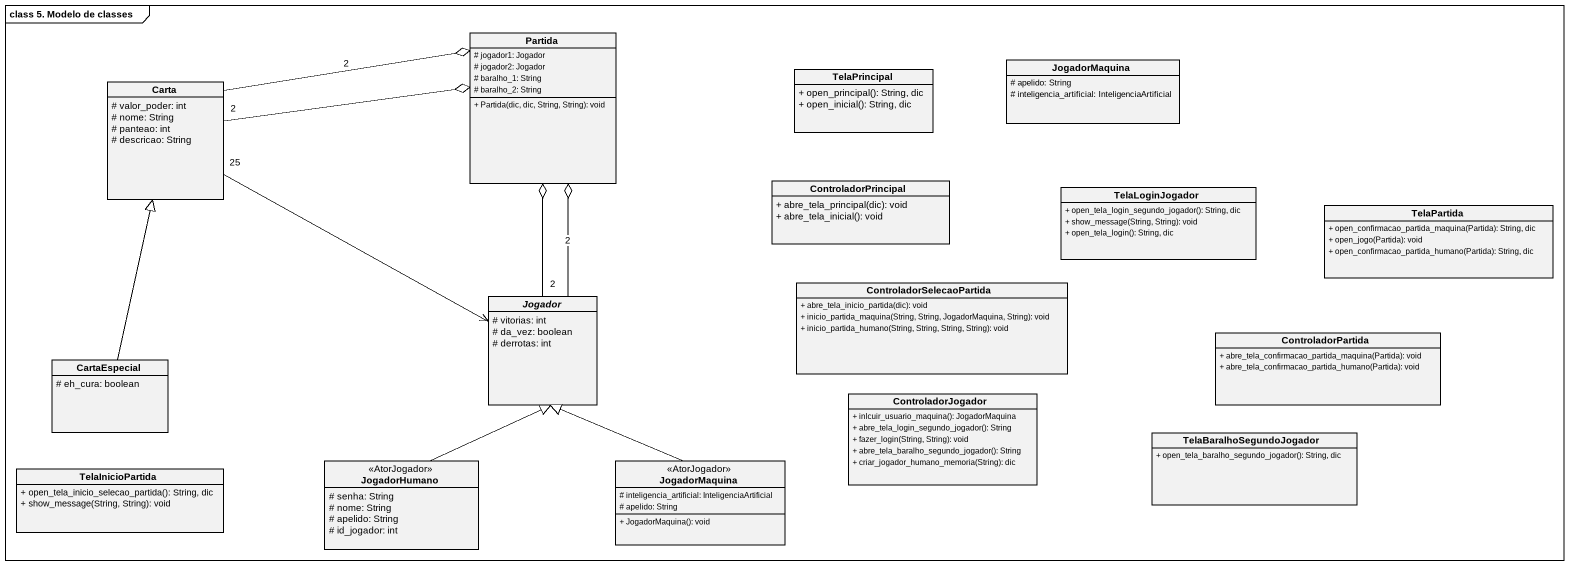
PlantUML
@startuml
mainframe class 5. Modelo de classes
hide circle
hide empty members
skinparam classAttributeIconSize 0
class Partida {
  # jogador1: Jogador
  # jogador2: Jogador
  # baralho_1: String
  # baralho_2: String
  + Partida(dic, dic, String, String): void
}
class TelaPrincipal {
  + open_principal(): String, dic
  + open_inicial(): String, dic
}
class JogadorMaquina {
  # apelido: String
  # inteligencia_artificial: InteligenciaArtificial
}
class Carta {
  # valor_poder: int
  # nome: String
  # panteao: int
  # descricao: String
}
class ControladorPrincipal {
  + abre_tela_principal(dic): void
  + abre_tela_inicial(): void
}
class TelaLoginJogador {
  + open_tela_login_segundo_jogador(): String, dic
  + show_message(String, String): void
  + open_tela_login(): String, dic
}
class TelaPartida {
  + open_confirmacao_partida_maquina(Partida): String, dic
  + open_jogo(Partida): void
  + open_confirmacao_partida_humano(Partida): String, dic
}
abstract class Jogador {
  # vitorias: int
  # da_vez: boolean
  # derrotas: int
}
class ControladorSelecaoPartida {
  + abre_tela_inicio_partida(dic): void
  + inicio_partida_maquina(String, String, JogadorMaquina, String): void
  + inicio_partida_humano(String, String, String, String): void
}
class CartaEspecial {
  # eh_cura: boolean
}
class ControladorPartida {
  + abre_tela_confirmacao_partida_maquina(Partida): void
  + abre_tela_confirmacao_partida_humano(Partida): void
}
class ControladorJogador {
  + inlcuir_usuario_maquina(): JogadorMaquina
  + abre_tela_login_segundo_jogador(): String
  + fazer_login(String, String): void
  + abre_tela_baralho_segundo_jogador(): String
  + criar_jogador_humano_memoria(String): dic
}
class TelaBaralhoSegundoJogador {
  + open_tela_baralho_segundo_jogador(): String, dic
}
class TelaInicioPartida {
  + open_tela_inicio_selecao_partida(): String, dic
  + show_message(String, String): void
}
class JogadorHumano <<AtorJogador>> {
  # senha: String
  # nome: String
  # apelido: String
  # id_jogador: int
}
class "JogadorMaquina" as JogadorMaquina_2 <<AtorJogador>> {
  # inteligencia_artificial: InteligenciaArtificial
  # apelido: String
  + JogadorMaquina(): void
}
Carta "2" -right-o Partida
Carta -right-o Partida : 2
Carta "25" -right-> Jogador
Jogador "2" -up-o Partida
Jogador -up-o Partida : 2
CartaEspecial -up-|> Carta
JogadorHumano -up-|> Jogador
JogadorMaquina_2 -up-|> Jogador
@enduml
